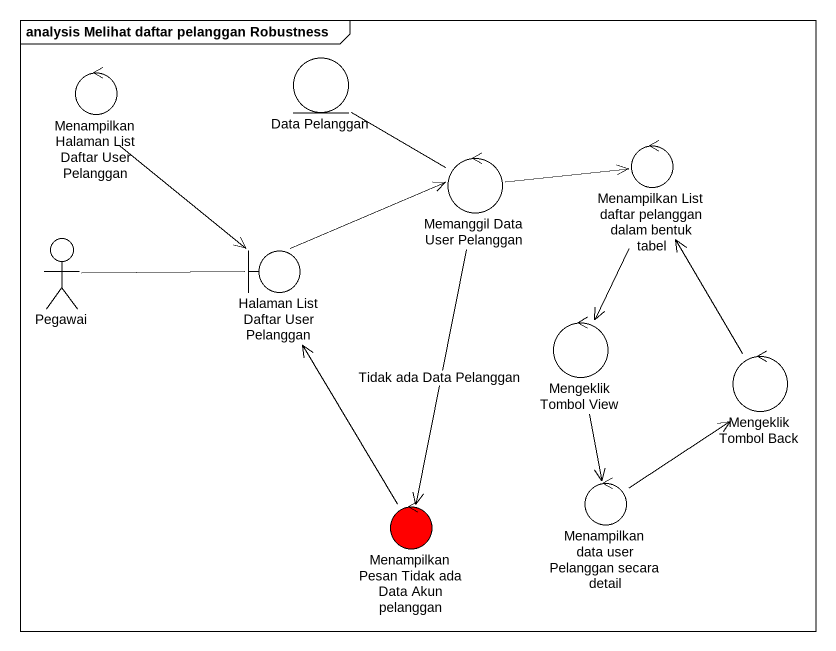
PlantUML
@startuml
mainframe analysis Melihat daftar pelanggan Robustness
entity "Data Pelanggan" as Data_Pelanggan
control "Menampilkan Halaman List Daftar User Pelanggan" as Menampilkan_Halaman_List
control "Memanggil Data User Pelanggan" as Memanggil_Data_User
control "Menampilkan List daftar pelanggan dalam bentuk tabel" as Menampilkan_List_daftar
actor Pegawai
boundary "Halaman List Daftar User Pelanggan" as Halaman_List_Daftar_User
control "Mengeklik Tombol View" as Mengeklik_Tombol_View
control "Mengeklik Tombol Back" as Mengeklik_Tombol_Back
control "Menampilkan Pesan Tidak ada Data Akun pelanggan" as Menampilkan_Pesan_Tidak_ada #FF0000
control "Menampilkan data user Pelanggan secara detail" as Menampilkan_data_user
Data_Pelanggan -- Memanggil_Data_User
Menampilkan_Halaman_List --> Halaman_List_Daftar_User
Memanggil_Data_User -right-> Menampilkan_List_daftar
Memanggil_Data_User --> Menampilkan_Pesan_Tidak_ada : Tidak ada Data Pelanggan
Menampilkan_List_daftar --> Mengeklik_Tombol_View
Pegawai -right- Halaman_List_Daftar_User
Halaman_List_Daftar_User -right-> Memanggil_Data_User
Mengeklik_Tombol_View --> Menampilkan_data_user
Mengeklik_Tombol_Back -up-> Menampilkan_List_daftar
Menampilkan_Pesan_Tidak_ada -up-> Halaman_List_Daftar_User
Menampilkan_data_user -up-> Mengeklik_Tombol_Back
@enduml
